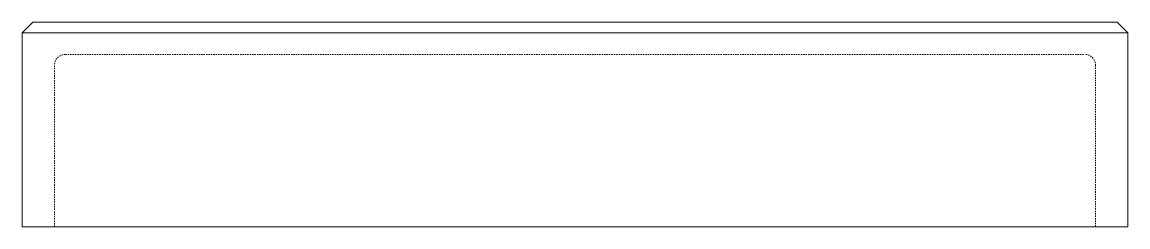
# Model space of a CAD drawing. Header units: inches. Extents: x 0 to 102, y 0 to 19.
import ezdxf

# ---------------------------------------------------------------- set-up
doc = ezdxf.new("R2010")
doc.units = ezdxf.units.IN
doc.header["$MEASUREMENT"] = 0
doc.linetypes.add('HIDDEN2', pattern=[0.1875, 0.125, -0.0625])

msp = doc.modelspace()

# ---------------------------------------------------------------- linework, layer by layer
at = {"color": 0, "linetype": 'Continuous', "lineweight": 0, "extrusion": (2e-16, 1, 4e-16)}
for p, q in [((0, 18), (1, 19)), ((101.5, 19), (1, 19)), ((101.5, 19), (102.5, 18)), ((1, 18), (0, 18)), ((0, 18), (0, 0)), ((1, 18), (101.5, 18)), ((102.5, 18), (101.5, 18)), ((102.5, 0), (102.5, 18)), ((0, 0), (1, 0)), ((101.5, 0), (1, 0)), ((101.5, 0), (102.5, 0))]:
    msp.add_line(p, q, dxfattribs=at)
at = {"color": 0, "linetype": 'HIDDEN2', "lineweight": 0, "extrusion": (2e-16, 1, 4e-16)}
for p, q in [((4, 16), (98.5, 16)), ((3, 0), (3, 15)), ((99.5, 15), (99.5, 0))]:
    msp.add_line(p, q, dxfattribs=at)
at = {"color": 0, "linetype": 'HIDDEN2', "lineweight": 0}
for centre, start, end in [((4, 15), 90, 180), ((98.5, 15), 360, 90)]:
    msp.add_arc(centre, 1, start, end, dxfattribs=at)

doc.saveas('drawing.dxf')
